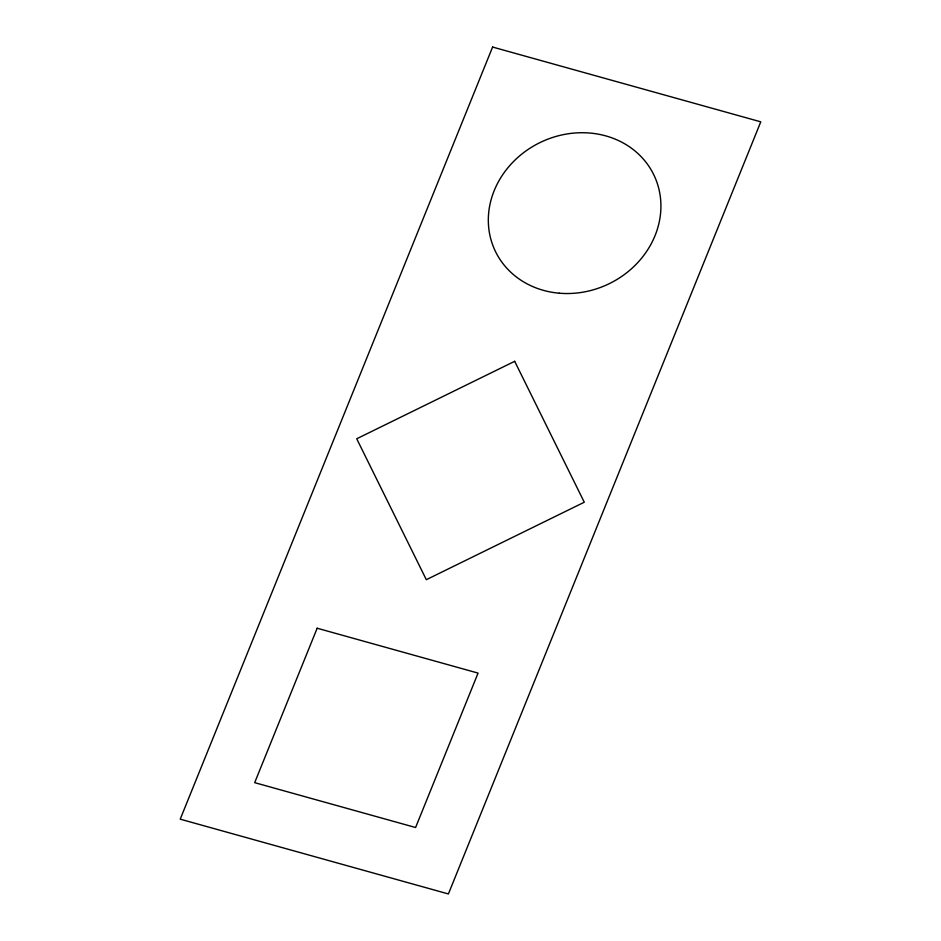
<?xml version="1.0" encoding="UTF-8"?>
<svg xmlns="http://www.w3.org/2000/svg" width="941" height="941" viewBox="0 0 941 941"><rect width="100%" height="100%" fill="white"/><g stroke="black" fill="none" stroke-linecap="round" stroke-linejoin="round"><path stroke-width="1.41" d="M492.602 47.05L180.225 819.164L448.398 893.95L760.775 121.836L492.602 47.05M317.164 628.223L254.682 782.653L415.593 827.515L478.063 673.097L317.164 628.223M514.68 361.309L356.721 438.777L426.32 579.691L584.279 502.223L514.68 361.309M559.177 293.192A87.96 78.585 -25.5 0 0 655.877 179.519A87.96 78.585 -25.5 0 0 508.81 166.675A87.96 78.585 -25.5 0 0 559.177 293.192"/></g></svg>
